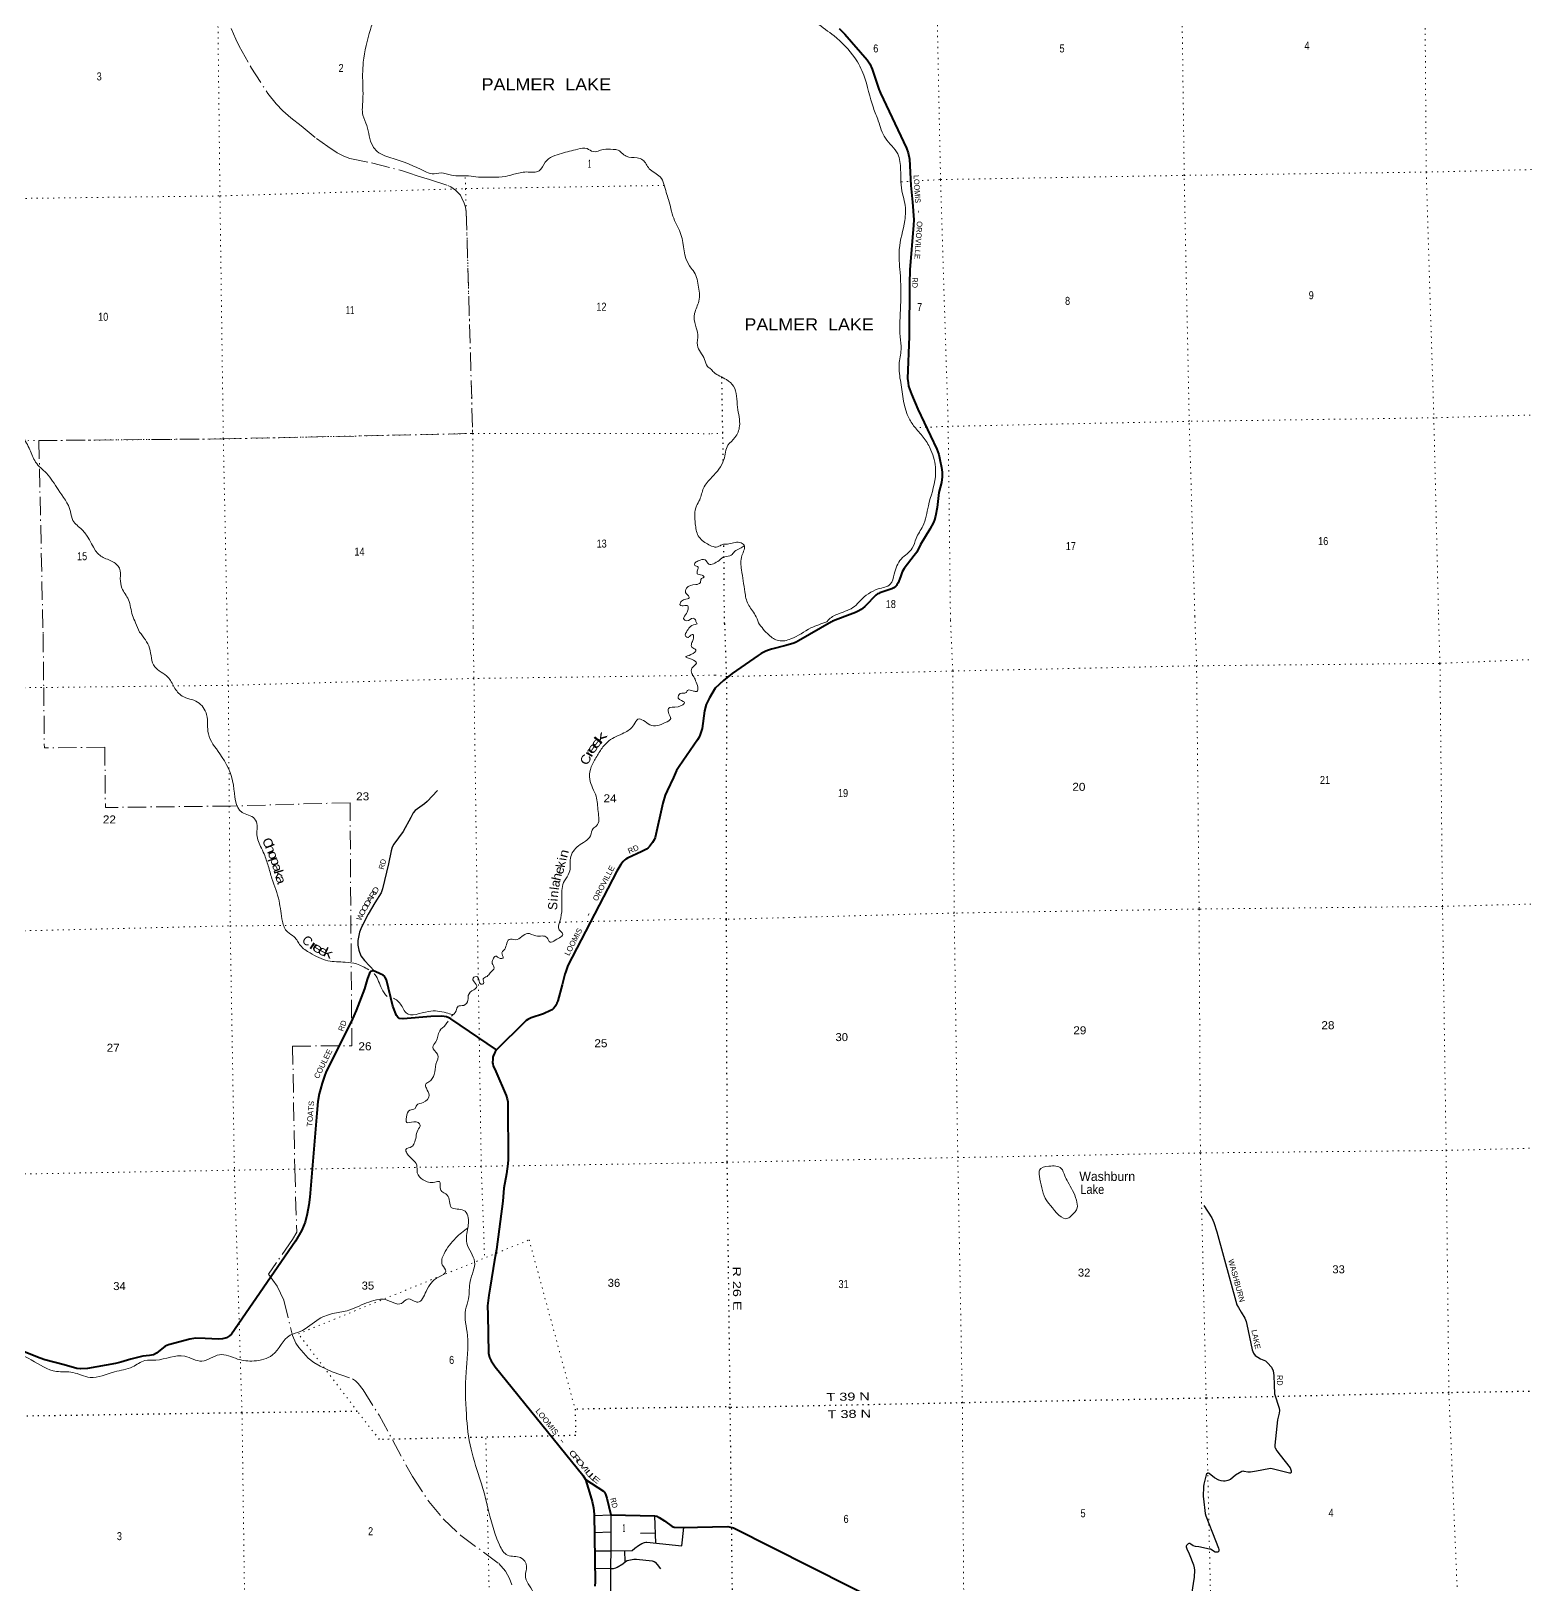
# Model space of a CAD drawing. Header units: feet. Extents: x 242557 to 489137, y 368785 to 557307.
# Drawn here: x 319271 to 351951, y 487044 to 521022 of the extents above; entities that cross this region are included whole.
import ezdxf
from ezdxf.enums import TextEntityAlignment as Align

# ---------------------------------------------------------------- set-up
doc = ezdxf.new("R2010")
doc.units = ezdxf.units.FT
doc.header["$LTSCALE"] = 80
doc.linetypes.add('DOT_DASHED', pattern=[7.7, 5, -1.2, 0.3, -1.2])
doc.linetypes.add('DOTTED', pattern=[1.5, 0.3, -1.2])
for name, color, linetype, lineweight in [('26', 7, 'Continuous', 40), ('27', 7, 'Continuous', 25), ('29', 7, 'Continuous', 25), ('30', 7, 'Continuous', 35), ('39', 7, 'Continuous', 13), ('41', 7, 'Continuous', 13), ('44', 7, 'DOT_DASHED', 13), ('6', 7, 'DOTTED', 25), ('7', 7, 'DOTTED', 13)]:
    doc.layers.add(name, color=color, linetype=linetype, lineweight=lineweight)

msp = doc.modelspace()

# ---------------------------------------------------------------- linework, layer by layer
at = {"layer": '26'}
for points in [[(336933.67, 521080.78), (337057.89, 520953), (337548.84, 520393.34), (337607.98, 520306.21), (337659.6, 520188.99), (337807.57, 519752.74), (337842.79, 519664.3), (338405.93, 518460.64), (338444.82, 518356.22), (338470.89, 518219.06), (338505.41, 517647.22), (338542.32, 517279.72), (338568.85, 516891.24), (338565.54, 516774.43), (338482.03, 515799.97), (338471.17, 515504.45), (338467.75, 514345.31), (338433.79, 513424.32), (338441.96, 513329.33), (338456.22, 513255.15), (338514.67, 513083.91), (338657.98, 512754.72), (339069.8, 511876.06), (339113.43, 511761.62), (339136.45, 511652.72), (339173.31, 511476.32), (339187.56, 511379.32), (339187.56, 511270.91), (339173.31, 511153.94), (339117.03, 510934.27), (339080.64, 510604.74), (339043.59, 510411.08), (339023.62, 510333.71), (339000.81, 510276.65), (338919.29, 510131.74), (338717.2, 509796.39), (338631.57, 509630.46), (338576.13, 509551.14), (338356.43, 509272.41), (338316.51, 509195.38), (338275.37, 509084.58), (338225.27, 508958.58), (338199.61, 508910.08), (338188.92, 508895.1), (338173.95, 508881.55), (338128.33, 508847.32), (338086.07, 508824.31), (337826.1, 508736.05), (337801.16, 508723.93), (337778.35, 508712.51), (337741.01, 508686.68), (337674.99, 508621.93), (337580.41, 508515.92), (337500.35, 508440.05), (337416.24, 508373.01), (337354.94, 508335.92), (337295.24, 508306.54), (337060.44, 508217.39), (336813.51, 508128.04), (336793.97, 508118.42), (336770.51, 508101.33)], [(336770.51, 508101.33), (336044.93, 507688.69), (335999.16, 507662.07), (335946.61, 507639.44), (335770.14, 507586.58), (335460.96, 507508.23), (335392.42, 507487.39), (335332.82, 507463.96), (335235.05, 507411.67), (335168.89, 507370.23), (334601.22, 506977.36), (334405.69, 506823.84), (334227.8, 506654.32)], [(334227.8, 506654.32), (334098.54, 506438.95), (334032.59, 506293.39), (333995.85, 506160.26), (333941.21, 505771.05), (333900.45, 505641.11), (333874.02, 505579.41), (333842.09, 505522.75), (333435.77, 504938.15), (333382.91, 504850.01), (333318.06, 504697.53), (333175.9, 504409.28), (333136.24, 504316.49), (333082.49, 504135.64), (332912.23, 503388.65), (332890.71, 503337.21), (332858.77, 503281.02), (332788.1, 503194.59), (332758.57, 503165.33), (332721.13, 503134.48), (332624.44, 503080.83), (332309.31, 502938.35), (332271.98, 502915.65), (332252.05, 502900.89), (332212.4, 502861.22), (332164.8, 502800.73), (332076.26, 502653.74), (331008.23, 500588.33), (330958.21, 500460.35), (330938.39, 500398.65), (330881.49, 500165.65), (330784.23, 499819.09), (330776.23, 499789.82), (330766.06, 499762.34), (330756.15, 499739.21), (330726.97, 499693.48), (330694.48, 499652.16), (330678.52, 499635.09), (330659.8, 499621.86), (330628.97, 499604.23), (330473.53, 499534.37), (330204.66, 499443.28), (330163.18, 499424.64), (330130.14, 499404.8), (330096.01, 499382.77), (330060.82, 499352.08), (329446.83, 498741.93)], [(329446.83, 498741.93), (328450.36, 499424.57), (328406.88, 499446.64), (328355.64, 499465.77), (328304.41, 499474.5), (328241.83, 499478.03), (328009.99, 499472.46), (327403.73, 499420.72), (327324.04, 499432.74), (327291.03, 499457.52), (327261.46, 499493.39), (327177.7, 499698.44), (327039.32, 500275.05), (327008.88, 500329), (326993.93, 500353.5), (326965.04, 500374.14), (326904.87, 500406.3), (326795.86, 500456.72), (326746.62, 500468.61), (326700.95, 500456.72), (326667.94, 500419.56), (326618.36, 500280.55), (326556.89, 500077.33), (326376.47, 499603.26), (326277.14, 499369.12), (325723, 498272.52), (325682.15, 498166.58), (325632.22, 498016.53), (325595.68, 497882.07), (325566.2, 497781.18), (325541.17, 497618.27), (325520.81, 497363.09), (325367, 495524.03), (325341.3, 495355.44), (325308.29, 495161.38), (325262.9, 494975.58), (325188.63, 494798.03), (325048.77, 494558.34), (323649.43, 492530.35), (323606.15, 492487.9), (323543.82, 492445.8), (323457.6, 492421.83), (323364.79, 492414.74), (323074.08, 492434.58), (322871.65, 492438.35), (322739.5, 492421.38), (322271.26, 492295.91), (322201.11, 492262.87), (322012.09, 492110.89), (321949.4, 492077.07), (321859.52, 492064.06), (321710.07, 492044.04), (321453.39, 491980.99), (321235.53, 491911.91), (321118.07, 491882.81), (320501.03, 491775.66), (320357.47, 491768.03), (320269.95, 491779.79), (319997.2, 491853.55), (319572.6, 491965.61), (319470.59, 492003.29), (318974.27, 492200.96)], [(329446.83, 498741.93), (329417.15, 498697.98), (329400.64, 498668.23), (329374.27, 498605.29), (329368.7, 498581.19), (329362.1, 498530.51), (329360.44, 498475.97), (329360.44, 498462.74), (329362.66, 498439.25), (329372.56, 498397.74), (329429.76, 498268.33), (329657.49, 497743.86), (329677.58, 497676.04), (329690.79, 497606.63), (329692.79, 497542.12), (329700.15, 496350), (329696.09, 496251.62), (329665.04, 496036.73), (329609.33, 495718.3), (329587.42, 495432.75), (329446.01, 494376.71), (329405.09, 494147.51), (329307.62, 493552.57)], [(329307.62, 493552.57), (329279.5, 493380.97), (329250.71, 493149.93), (329253.75, 492947.7), (329272.41, 492110.55), (329292.73, 492019.83), (329327.96, 491944.91), (329413.99, 491815.36), (331329.35, 489441.53), (331393.22, 489351.48)], [(331393.22, 489351.48), (331784.62, 489094.49), (331804.81, 489072.55), (331828.67, 489030.59), (331857.23, 488939.85), (331945.4, 488575.07), (332909.74, 488553.39), (332950.74, 488544.68), (332998.97, 488520.36), (333117.11, 488443.28), (333286.35, 488320.45), (333329.53, 488306.69), (333502.42, 488301.5), (334505.16, 488324.61)], [(331393.22, 489351.48), (331476.18, 489065.51), (331533.58, 488870.17), (331564.39, 488733.09), (331582.11, 488593.79), (331604.46, 487109.39), (331597.43, 487014.25)], [(334505.16, 488324.61), (334624, 488291.52), (338011.23, 486587.84)]]:
    msp.add_lwpolyline(points, dxfattribs=at)
at = {"layer": '29'}
for p, q in [((331585.82, 488564.63), (331945.4, 488575.07)), ((331945.4, 488575.07), (331936.44, 486673.67)), ((332899.47, 488553.62), (332921.72, 487960.28)), ((331588.19, 488189.83), (331943.66, 488205.9)), ((332913.56, 488177.92), (332593.01, 488165.34)), ((332245.65, 487794.56), (332248.85, 487549.87))]:
    msp.add_line(p, q, dxfattribs=at)
for points in [[(328157.97, 504412.25), (327929.88, 504175.29), (327870.26, 504123.45), (327669.77, 503975.94), (327626.94, 503924.25), (327572.54, 503826.37), (327402.5, 503517.58), (327200.93, 503239.82), (327167.79, 503173.5), (327140.85, 503093.72), (327087.81, 502815.5), (326953.27, 502268.64), (326921.65, 502181.2), (326783.2, 501961.87), (326638.67, 501714.27), (326492.6, 501430.22), (326453.04, 501319.15), (326415.17, 501134.42), (326415.17, 501034.95), (326434.43, 500925.3), (326481.44, 500798.12), (326558.87, 500697.03), (326780.81, 500463.68)], [(344907.08, 495344.27), (345080.45, 495069.98), (345126.66, 494970.02), (345195.4, 494766.36), (345633.15, 493167.74), (345668.37, 493106.93), (345728.32, 493004.74), (345804.79, 492874.5), (345831.96, 492807.76), (345850.97, 492735.65), (345964.66, 492187.16), (345992.9, 492111.48), (346035.04, 492058.84), (346145.27, 491989.88), (346257.98, 491940.96), (346304.35, 491901.52), (346385.78, 491808.33), (346425.96, 491723.48), (346439.28, 491622.52), (346443.67, 491416.19), (346453.98, 491224.12), (346556.19, 490906.01), (346560.92, 490858.65), (346556.19, 490801.81), (346521.3, 490654.6), (346460.77, 490101.13), (346461.54, 490056.98), (346466.26, 490041.58), (346504.74, 489978.44), (346580.84, 489880.57), (346798.86, 489600.96), (346818.92, 489540.69), (346820.03, 489522.4), (346816.55, 489499.25), (346807.09, 489488.59), (346781.93, 489487.35), (346692.54, 489506.07), (346400, 489584.51), (346371.6, 489588.06), (346328.9, 489582.88), (346063.98, 489533.87), (345926.65, 489512.27), (345871.7, 489512.39), (345794.11, 489527.67), (345765.71, 489528.85), (345737.84, 489522.27), (345604.99, 489443.12), (345490.54, 489350.11), (345434.36, 489327.54), (345377.56, 489315.7), (345339.69, 489315.7), (345290.25, 489320.41), (345240.29, 489332.28), (345143.62, 489382.68), (345029, 489481.92), (345013.08, 489486.22), (344996.51, 489486.22), (344970.38, 489468.78), (344958.64, 489448.33), (344906.58, 489248.21), (344904.57, 489198.53), (344897.11, 488980.59), (344901.65, 488923.27), (344939.72, 488608.76), (344952.47, 488555.83), (345167.41, 488015.12), (345230.12, 487848.23), (345240.31, 487817.75), (345240.31, 487798.8), (345235.58, 487784.59), (345226.11, 487770.38), (345216.64, 487763.28), (345196.71, 487756.6), (345159.84, 487763.28), (345055.7, 487822.48), (345033.76, 487828.71), (344800.19, 487873.32), (344724.36, 487882.87), (344678.34, 487895.54), (344624.96, 487934.98), (344600.75, 487946.83), (344584.72, 487949.19), (344565.79, 487944.45), (344530.25, 487909.21), (344525.56, 487894.72), (344523.19, 487878.14), (344537.16, 487836.48), (344591.16, 487722.05), (344681.05, 487482.77), (344700.7, 487418.68), (344708.73, 487365.87), (344696.27, 487215.91), (344599.52, 486610.35)], [(331594.27, 487785.98), (331935.97, 487792.55), (332411.62, 487795.63), (332471.67, 487847.37), (332552.1, 487908.78), (332620.15, 487947.35), (332677.54, 487972.72), (332710.67, 487982.2), (332731.03, 487981.85), (333495.29, 487895.39), (333544.28, 488302.46)], [(331599.89, 487412.82), (331939.08, 487400.09), (332005.39, 487405.53), (332055.09, 487417.37), (332086.47, 487429.23), (332208.96, 487504.42), (332268.1, 487559.47), (332299.13, 487574.95), (332373.79, 487592.57), (332447.97, 487604.47), (332505.2, 487605.22), (332851.84, 487567.37), (332890.55, 487554.73), (332916.58, 487538.15), (332960.13, 487490.55), (333032.2, 487396.84)]]:
    msp.add_lwpolyline(points, dxfattribs=at)
at = {"layer": '39'}
for points in [[(333977.34, 523125.58), (334346.09, 523089.35), (334687.18, 522877.84), (334970.1, 522503.48), (335376.58, 522118.83), (335715.24, 521933.61), (335827, 521900.87), (335995.09, 521757.63), (336197.75, 521602.75), (336290.43, 521365.22), (336446.7, 521201.55), (336825.35, 520915.7), (337279.79, 520438.63), (337473.82, 520056.85), (337685.17, 519341.24), (337792.7, 519059.4), (337946.26, 518679.03), (338090.46, 518511.13), (338218.6, 518334.88), (338280.53, 517993.63), (338321.13, 517461.72), (338372.83, 517258), (338370.61, 516879.34), (338250.93, 516247.83), (338268.79, 515747.98), (338280.17, 515013.15), (338270.39, 514338.76), (338290.9, 514059.65), (338247.41, 513733), (338281.9, 513334.64), (338468.02, 512549.81), (338602.7, 512343.29), (338798.43, 512113.4), (338941.92, 511860.44), (339045.61, 511434.78), (339040, 511274.74), (338888, 510640.71), (338765.4, 510197.46), (338617.86, 509927.97), (338536.22, 509714.13), (338293.1, 509477.62), (338140.43, 509147.3), (338054.87, 508925.31), (337790.3, 508822.29), (337400.98, 508567.18), (337273.46, 508441.75), (336936.05, 508284.8), (336719.49, 508162.07), (336665.39, 508101.15)], [(328200.69, 522525.79), (328174.27, 522153.07), (328383.78, 521915.17), (328792.48, 521479.82), (328910.62, 521314.36), (328961.8, 521193.12), (328899, 521213.06), (328643.59, 521331.26), (328363.81, 521469.59), (328113.6, 521755.88), (327987.28, 521939.52), (327875.64, 522021.99), (327681.57, 522006.85), (327451.36, 521940.91), (327106.25, 521803.52), (326859.09, 521492.48), (326689.4, 521058.31), (326533.29, 520340.71), (326518.46, 520075.37), (326523.35, 519512.46), (326525.03, 519182.41), (326609.11, 518954.01), (326738.77, 518511.2), (326838.49, 518388.17), (327185.08, 518238.03), (327872.07, 517957.95), (328038.2, 517898.03), (328232.23, 517921.27), (328463.03, 517869.77), (328833.2, 517853.38), (329051.73, 517830.17), (329349.02, 517827.6), (329644.19, 517845.26), (329823.95, 517890.7), (330102.77, 517940.69), (330379.69, 517968.39), (330510.2, 518153.3), (330869.18, 518347.46), (331220.6, 518438.3), (331424.79, 518451.46), (331556.57, 518385.3), (331778.8, 518430.95), (331995.17, 518434.05), (332076.1, 518426.35), (332281.08, 518283.6), (332517.87, 518248.33), (332641.47, 518202.37), (332784, 518012.74), (333023.55, 517831.68), (333156.74, 517490.13), (333206.05, 517338.51), (333319.37, 516928.01), (333478.93, 516570.39), (333662.38, 515890.93), (333745.84, 515784.03), (333856.65, 515468.69), (333868.56, 515114.39), (333776.89, 514848.66), (333794.4, 514587.54), (333850.04, 514383.3), (333837.07, 514150.37), (333994.35, 513843.36), (334061.88, 513687.78), (334125.21, 513638.55)], [(317657.72, 518452.32), (317737.48, 518106.02), (317937.92, 517663.56), (318018.36, 517356.17), (318021.28, 516783.14), (318074.21, 516081.24), (318067.52, 515648.65), (318018.42, 515359.6), (318113.43, 514969.26), (318353.95, 514599.9), (318541.93, 514220.14), (318584.28, 513847.77), (318585.36, 513635.16), (318588.14, 513485.33), (318792.2, 513127.93), (318967.33, 512492.97), (319092.39, 512159.48), (319245.55, 511866.63), (319368.26, 511597.93), (319606.12, 511352.07), (319862.75, 510994.93), (320132.14, 510516.36), (320183.69, 510320.2), (320386.95, 510118.72), (320796.38, 509541.63), (321029.5, 509431.41), (321204.22, 509274.34), (321221.55, 509049.66), (321256.99, 508841.27), (321397.82, 508586.83), (321488.56, 508243.04), (321556.1, 508085.43), (321640.01, 507879.96)], [(334155.97, 511264.12), (334416.07, 511650.43), (334506.26, 511965.63), (334659.41, 512133.97), (334758.7, 512384.52), (334715.93, 512794.9), (334627.89, 513255.22), (334471.9, 513400.68), (334196.34, 513560.53), (334125.21, 513638.55)], [(334155.97, 511264.12), (333970.29, 511024.55), (333888.64, 510775.07), (333818.55, 510639.06), (333792.23, 510248.11), (333856.27, 509983.17), (334055.36, 509805.96), (334180.18, 509748.68)], [(335170.11, 508078.69), (335103.9, 508251.09), (334944.45, 508489.63), (334875.56, 508757.88), (334803.38, 509238.69), (334810.62, 509554.67), (334857.7, 509780.13), (334763.7, 509841.48), (334493.21, 509805), (334408.3, 509801.69), (334333.98, 509768.18), (334221.16, 509738.13), (334180.18, 509748.68)], [(334186.92, 509371.02), (334310.62, 509447.91), (334434.78, 509528.75), (334575.91, 509559.22), (334651.5, 509641.36), (334767.76, 509709.93), (334862.41, 509762.93)], [(334186.92, 509371.02), (334087.95, 509364.69), (334004.54, 509461.47), (333855.02, 509434.41), (333782.46, 509387.47), (333782.71, 509338.88), (333853.67, 509302.78), (333839.88, 509231.84), (333834.19, 509156.89), (333939.52, 509122.99), (333982.18, 509086.75), (333927.76, 509050.03), (333901.91, 508964.86), (333801.03, 508917.78), (333601.21, 508841.87), (333589.68, 508722.34), (333628.27, 508690.13), (333656.89, 508629.53), (333555.97, 508590.55), (333477.37, 508537.51), (333457.48, 508472.62), (333528.34, 508456.77), (333629.49, 508451.2), (333627.95, 508356.02), (333597.98, 508285), (333535.85, 508173.32), (333606.88, 508125.07), (333746.12, 508184.49), (333792.82, 508148.27), (333805.14, 508109.86), (333835.75, 508057.36)], [(333835.75, 508057.36), (333683.88, 508000.26), (333617.09, 507913.69), (333581.57, 507785.31), (333628.69, 507758.03), (333678.3, 507799.66), (333736.4, 507823.25), (333746.87, 507718.19), (333710.44, 507630.28), (333714.24, 507551.39), (333804.58, 507490.67), (333695.72, 507386.94), (333583.6, 507337.81), (333710.14, 507286.01), (333817.19, 507201.37), (333716.6, 507089.73), (333701.66, 507034.71), (333746.62, 506924.36), (333799.61, 506816.21), (333823.11, 506581.83), (333752.15, 506590.35), (333624.47, 506603.64), (333589.14, 506556.26), (333464.26, 506535.2), (333418.05, 506432.9), (333553.49, 506344.85), (333416.2, 506246.55), (333206.71, 506211.41), (333213.5, 506090.06), (333254.14, 505991.76), (333132.88, 505899.9), (332800.3, 505853.86), (332538.69, 505977.51), (332446.55, 505849.87), (332232.14, 505674.89), (331902.44, 505501.33), (331736.72, 505319.36), (331604.1, 505103.71), (331498.03, 504876.52), (331482.67, 504661.51), (331622.54, 504288.03), (331668.45, 503956.97), (331631.13, 503640.21), (331559.61, 503583.9), (331498.47, 503426.58), (331238.53, 503208.04), (331062.79, 502932.69), (331037.5, 502620.25), (330930.33, 502441.64), (330871.38, 502098.06), (330831.05, 501556.45), (330815.01, 501371.8), (330891.75, 501286.47), (330731.22, 501143.09), (330616.94, 501099.99), (330547.96, 501199.68), (330308.58, 501234.74), (330125.33, 501291.32), (329857.55, 501151.58), (329725.92, 501160.74), (329661.84, 501043.85), (329608, 500921.12), (329560.78, 500863.35), (329591.5, 500756.72), (329525.13, 500741.03), (329422.8, 500795.41), (329369.79, 500725.35), (329353.71, 500631.83), (329394.21, 500539.6), (329305.7, 500430.26), (329238.73, 500351.79), (329153.06, 500295.16), (329163.34, 500198.19), (329103.13, 500178.6), (329026.67, 500340.89), (328932.24, 500314.44), (328954.37, 500229.89), (329015.45, 500121.93), (328948.11, 500059.64), (328829.6, 499935.45), (328819.76, 499833.97), (328729.41, 499716.49), (328604.48, 499697.45), (328560.29, 499595.19), (328459.29, 499484.2)], [(335170.11, 508078.69), (335399.26, 507816.09), (335611.34, 507693.28), (335879.92, 507729.19), (336319.69, 507969.9), (336665.39, 508101.15)], [(321640.01, 507879.96), (321860.21, 507526.92), (321972.52, 507120.41), (322262.73, 506894.13), (322399.12, 506674.47), (322571.29, 506481.95), (322909.92, 506349.92), (323108.22, 506074.97), (323146.03, 505654.62), (323396.5, 505218.85), (323693.14, 504528.97), (323884.48, 503935.93), (324156.51, 503798.33), (324212.4, 503651.77), (324206.09, 503483.55), (324287.45, 503193.79), (324364.01, 503027.45), (324454.83, 502766.25), (324535.88, 502490.66), (324692.5, 502002.13), (324765.35, 501552.2), (324875.66, 501323.85), (325021.66, 501215.79), (325159.39, 501026.54), (325369.32, 500863.23), (325761.4, 500691.92), (326136.14, 500661.96), (326385.71, 500623.08), (326654.18, 500495.14)], [(326772.48, 500410.66), (326787.21, 500393.25), (326935.81, 500080.72), (327054.44, 499908.85)], [(327193.89, 499871.01), (327232.13, 499852.55), (327396.17, 499661.87), (327467.35, 499554.14), (327959.99, 499585.59), (328344.88, 499553.84), (328485.96, 499515.73)], [(328385.91, 499374.54), (328332.59, 499292.33), (328204.17, 499159.8), (328120.6, 498920.97), (328052.48, 498803.99), (328155.12, 498646.35), (328115.51, 498430.79)], [(328115.51, 498430.79), (327964.51, 498044.62), (327898.87, 497996.55), (327913.1, 497903.72), (327973.07, 497755.23), (327843.31, 497592.3), (327701.11, 497532.36), (327664.31, 497460.65), (327553.94, 497423.71), (327478.51, 497272.14), (327483.14, 497156.82), (327636.46, 497172.46), (327777.64, 497098.71), (327725.59, 496986.15), (327686.45, 496839.46), (327647.12, 496700.86), (327596.18, 496628.82), (327464.13, 496567.09), (327486.21, 496484.57), (327702.43, 496222.18), (327714.22, 496058.41), (327843.08, 495903.39), (328095.05, 495848.37), (328195.82, 495862.81), (328226.25, 495679.22), (328370.28, 495569.09), (328457.25, 495299.71), (328729.65, 495235.02), (328831.17, 494947.75), (328819.18, 494852.3)], [(341868.64, 495986.12), (341789.49, 496153.21), (341521.8, 496200.35), (341316.58, 496116.65), (341314.34, 495984.95), (341368.41, 495728.41), (341440.28, 495502.49), (341555.76, 495341.95), (341937.91, 495061.33), (342026.02, 495127.3), (342139.14, 495288.8), (342124.71, 495456.73), (342038.87, 495668.3), (341937.16, 495857.37), (341868.64, 495986.12)], [(318830.71, 492181.91), (319274.24, 491964.23), (319827.85, 491713.56), (320184.26, 491689.26), (320558.76, 491580.32), (321091.78, 491703.82), (321487.65, 491812.05), (321757.5, 491949.81), (322000.03, 491960.62), (322628.79, 492046.57), (323003.28, 491937.63), (323388.32, 492078.01), (323786.75, 491983.79), (324145.59, 491941.33), (324545, 492071.91), (324937.6, 492504.08), (325150.12, 492583.83), (325568.42, 492862.68), (325905.32, 492985.77), (326217.23, 493051.58), (326443.67, 493141.79), (326877.16, 493285.3), (327010.63, 493284.28), (327370.39, 493201.33), (327501.71, 493295.44), (327727.72, 493225.66), (327906.41, 493460.58), (328180.31, 493776.64), (328339.23, 493901.75), (328261.17, 494045.78), (328298.3, 494281.54), (328555.25, 494631.64), (328819.18, 494852.33)], [(328819.18, 494852.33), (328798.39, 494519.71), (328967.33, 494112.47), (328871.86, 493685.03), (328831.96, 493303.41), (328770.76, 493059.01), (328809.71, 492498.96), (328781.36, 491696.39), (328786.01, 490775.09), (328888.14, 490013.96), (329102.44, 489299.93), (329212.32, 488911.59), (329509.67, 487922.02), (329688.78, 487691.19), (329972.99, 487640.95), (330104.7, 487449.53), (330076.85, 487250.44), (330248.87, 486885.79), (330293.54, 486609.38), (330264.16, 486298.87), (330378.64, 485975.44), (330711.87, 485634.7), (331091.44, 485122.89), (331316.06, 484935.62), (331339.96, 484504.82), (331375.25, 484106.69), (331184.1, 483707.45), (331105.59, 483513.29), (330909.5, 483243.55), (330673.54, 482948.6), (330545.7, 482700.66), (330381.39, 482455.94), (330203.85, 482170.42), (329974.87, 481924.23), (329916.7, 481635.35), (329880.73, 481527.2), (329755.26, 481084.91), (329632.07, 480988.96), (329582.14, 480961.5), (329526.78, 480727.35), (329353.5, 480342.7), (329329.41, 480066.75), (329542.59, 479759.73), (329488.18, 479304.88), (329421.6, 479029.98), (329470.55, 478921.74), (329615.4, 478686.08), (329646.32, 478302.02), (329533.4, 478019.99), (329390.19, 477915.48), (329371.62, 477753.06), (329500.58, 477057.34), (329667.57, 476915.33), (329714.63, 476711.87), (329676.58, 476516.6), (329725.71, 476311.16), (329545.6, 476049.88), (329331.61, 475945.79), (329074.53, 475779.96), (329047.5, 475455.34), (328973.71, 475230.9), (328877.75, 475003.94), (328925.77, 474668.87), (329291.94, 474480.77), (329398.62, 474234.11), (329338.54, 474208.44), (329344.46, 474125.55), (329191.23, 474016.76), (329312.2, 473942.56), (329388.99, 473855.2), (329295.97, 473766.01), (329180.78, 473674.29), (329236.25, 473545.94), (329328.83, 473386.04), (329238.66, 473260.46), (329131.08, 473100.06), (329161.98, 472985.34), (329337.43, 472916.42), (329413.34, 472778.42), (329410.02, 472656.84), (329481.66, 472528.87), (329414.68, 472361.29), (329301.27, 472279.73), (329332.08, 472169.05), (329315.91, 472079.58), (329381.21, 471963.61), (329352.08, 471821.2), (329367, 471698.01), (329327.48, 471478.4), (329306.2, 471257.19), (329235.69, 471156.35)]]:
    msp.add_spline(points, degree=3, dxfattribs=at)
at = {"layer": '44'}
for p, q in [((328784.52, 517071.11), (328924.57, 512222.52)), ((319440.24, 512067.48), (319532.36, 507855.04)), ((320880.97, 505363.66), (319561.07, 505348.12)), ((320880.97, 505363.66), (320895.78, 504043.74)), ((326242.67, 504149.04), (326283.17, 498834.9)), ((324988.86, 498825.35), (326283.17, 498834.9))]:
    msp.add_line(p, q, dxfattribs=at)
for points in [[(323646.77, 521080.7), (323747.7, 520847.35), (323816.49, 520690.75), (324075.99, 520231.34), (324443.98, 519654.17), (324631.53, 519431.68), (324775.69, 519276.76), (324950.21, 519125.59), (325175.83, 518950.95), (325510.71, 518670.69), (325757.52, 518494.32), (325961.51, 518360.36), (326110.23, 518283.84), (326242.13, 518238.56), (326715.2, 518138.4), (327387.51, 517966.37), (327518.83, 517920.36), (327731.28, 517852.34), (327978.94, 517774.92), (328381.4, 517648.28), (328449.39, 517614.27), (328547.12, 517546.25), (328594.92, 517502.67), (328654.84, 517430.97), (328690.53, 517370.88), (328737.27, 517260.35), (328764.89, 517171.07), (328784.52, 517071.11)], [(319440.24, 512067.48), (323473, 512104.31), (328924.57, 512222.52)], [(319532.59, 507841.55), (319546.26, 506667.59), (319561.07, 505348.12)], [(326242.67, 504149.04), (323635.54, 504076), (320895.78, 504043.74)], [(324988.86, 498825.35), (325035.26, 496145.43), (325078.77, 494758.57)], [(325078.77, 494758.57), (324985.42, 494598.59), (324462.94, 493841.39)], [(324462.94, 493841.39), (324649.02, 493577.93), (324796.32, 493274.11), (324988.39, 492501.52), (325057.52, 492331.93), (325123.36, 492236.01), (325324.51, 492000.32), (325449.05, 491909.88), (325591.5, 491829.92), (325855.21, 491706), (326295.61, 491547), (326364.86, 491507.53), (326424.7, 491447.65), (326531.74, 491308.89), (326876.75, 490754.41), (327608.4, 489411.27), (327965.51, 488869.06), (328287.45, 488480.19), (328667.99, 488124.32), (329495.45, 487512.44), (329644.72, 487341.75), (329730.01, 487181.27), (329778.22, 487042.39)]]:
    msp.add_lwpolyline(points, dxfattribs=at)
at = {"layer": '6'}
for p, q in [((334404.31, 511632.96), (334371.91, 513454.5)), ((334429.45, 508065.77), (334416.27, 509809.91))]:
    msp.add_line(p, q, dxfattribs=at)
for points in [[(334429.45, 508065.77), (334470.94, 506906.64), (334468.5, 501599.6), (334482.36, 496284.66), (334547.44, 490921.78), (334610.2, 485714.15), (334723.48, 480393.1), (334725.52, 480243.24), (334816.41, 474917.15), (334903.41, 469578.87), (335031.03, 464228.96), (335081.64, 462019.54)], [(364867.18, 491525.61), (361059.1, 491423.91), (355745.7, 491334.28), (350266.38, 491246.53), (344959.45, 491126.6), (339630.03, 491024.61), (334547.44, 490921.78), (334465.57, 490941.31)], [(334465.57, 490941.31), (331165.34, 490885.88), (331176.32, 490311.01), (326885.73, 490223.59), (326402.75, 490838.36), (323882.14, 490805.35), (318525.81, 490726.1), (313218.17, 490639.86), (313145.19, 490648.32), (307873.92, 490562.9), (307827.58, 490555.78), (304061.59, 490504.4)]]:
    msp.add_lwpolyline(points, dxfattribs=at)
at = {"layer": '7'}
for p, q in [((338299.66, 517726.43), (338528.43, 517739.16)), ((334143.61, 512218.25), (334393.83, 512222.23))]:
    msp.add_line(p, q, dxfattribs=at)
for points in [[(344712.87, 508223.88), (344590.03, 512488.29), (344480.43, 517866.46), (344408.65, 523283.67), (344328.14, 528611.66), (344256.95, 533990.41), (344205.04, 539300.61), (344103.07, 544577.66), (344061.53, 550268.9)], [(338719.25, 548998.79), (338760.78, 544578.06), (338816.65, 539273.99), (338878.58, 533970.02), (338965.66, 528609.73), (339041.45, 523194.6), (339153.74, 517773.95), (339320.26, 512378.42), (339370.32, 508141.14)], [(349396.75, 548756.74), (349427.01, 544716.69), (349525.41, 539409.22), (349543.22, 534080.28), (349638.08, 528740.36), (349731.51, 523361.95), (349771.02, 517938.17), (349937.19, 512564.9), (350038.65, 508307.65)], [(323341.48, 522442.91), (323399.43, 517417.34), (323473.01, 512104.31), (323559.72, 507903.86)], [(338751.77, 517751.58), (339153.74, 517773.95), (344480.43, 517866.46), (349771.02, 517938.17), (355182.11, 518066.37), (360485.41, 518101.83), (364427.35, 518169.51)], [(303694.48, 517191.65), (307440.29, 517224.63), (312750.52, 517297.59), (318070.97, 517350.36), (323399.43, 517417.34), (328769.89, 517577.68), (333103.05, 517646)], [(328762.59, 517820.63), (328769.89, 517577.68), (328924.57, 512222.52), (328935.77, 507983.27)], [(357760.4, 512757.53), (355285.18, 512718.48), (349937.19, 512564.9), (344590.03, 512488.29), (339320.26, 512378.42), (338598.76, 512348.4)], [(303768.22, 511830.97), (307459.31, 511901.2), (312807.98, 511972.33), (318120.18, 512055.43), (323473.01, 512104.31), (328924.57, 512222.52), (334143.61, 512218.25)], [(328935.77, 507983.27), (328951.92, 506865.97), (329028.88, 501495.23), (329112.27, 496197.53), (329185.93, 494192.57)], [(339661.25, 486583.7), (339630.03, 491024.61), (339530.54, 496389.06), (339451.51, 501735.55), (339419.67, 507034.05), (339370.32, 508141.14)], [(344712.87, 508223.88), (344751.03, 507142.15), (344805.4, 501823.69), (344833.66, 496490.71), (344959.45, 491126.6), (345074.64, 485946.68), (345151.53, 480608.26), (345298.66, 475163.4), (345432.35, 469813.57), (345548.26, 464433.12), (345573.03, 462180.88)], [(350502.48, 484849.29), (350487.05, 486045.7), (350266.38, 491246.53), (350206.22, 496544.66), (350127.33, 501881.02), (350071, 507195.4), (350038.65, 508307.65)], [(323559.72, 507903.86), (323583.04, 506715.56), (323623.13, 501455.35), (323715.62, 496113.31), (323882.14, 490805.35), (323955.15, 485430.46), (324047.91, 480076.27), (324165.71, 474777.33), (324293.74, 469383.45), (324386.22, 464041.4), (324432.39, 462864.09)], [(334223.52, 506937.34), (334470.94, 506906.64), (339419.76, 507027.97), (344751.03, 507142.15), (350071, 507195.4), (355469.56, 507419.83), (360269.22, 507436.02)], [(334223.52, 506937.34), (328951.92, 506865.97), (323583.04, 506715.56), (318226.35, 506652.5), (312921.92, 506513.68), (307585.03, 506558.4), (303839.68, 506511.96)], [(364690.98, 502198.63), (360895.46, 502082.39), (355539.16, 502022.58), (350127.33, 501881.02), (344805.4, 501823.69), (339451.51, 501735.55), (334468.5, 501599.6), (334304.05, 501615.3)], [(303915, 501160.6), (307645.04, 501221.69), (312972.93, 501217.27), (318286.09, 501327.94), (323623.13, 501455.35), (329028.88, 501495.23), (334304.05, 501615.3)], [(334384.79, 496279.9), (334482.36, 496284.66), (339530.54, 496389.06), (344833.66, 496490.71), (350206.22, 496544.66), (355624.11, 496686.29), (361016.43, 496774.93), (364779.02, 496865.73)], [(334384.79, 496279.9), (329112.27, 496197.53), (323715.62, 496113.31), (318394.06, 496016.62), (313043.97, 495929.42), (307747.95, 495865.71), (303988.66, 495805.6)], [(326402.75, 490838.36), (325114.84, 492534.43), (330159.61, 494589.14), (331165.34, 490885.88)], [(329212.24, 490256.23), (329316.34, 485473.37), (329372.6, 482538.31)]]:
    msp.add_lwpolyline(points, dxfattribs=at)

# ---------------------------------------------------------------- texts
at = {"layer": '27'}
for s, rotation, width, p in [('LOOMIS', 273.455, 0.95, (338562.07, 517870.37)), ('RD', 269.831, 0.8, (338534.17, 515635.82)), ('RD', 24.329, 1.05, (332349.05, 503026.24)), ('OROVILLE', 62.656, 1.05, (331648.13, 501984.88)), ('-', 62.656, 1.45, (331482.23, 501645.77)), ('COULEE', 63.691, 1.05, (325554.18, 498102.37)), ('TOATS', 85.219, 1.05, (325415.03, 497061.66)), ('LOOMIS', 308.899, 1.1, (330288.31, 490843.24)), ('-', 308.899, 1.9, (330808.82, 490198.13)), ('RD', 283.588, 0.95, (331930.59, 488934.28))]:
    msp.add_text(s, height=120, rotation=rotation, dxfattribs=dict(at, width=width)).set_placement(p)
for s, rotation, p in [('OROVILLE', 266.102, (338638.83, 516868.15)), ('-', 273.907, (338624.96, 517097.01)), ('LOOMIS', 62.656, (331030.49, 500792.04)), ('RD', 69.164, (326090.91, 499138.66))]:
    msp.add_text(s, height=120, rotation=rotation, dxfattribs=at).set_placement(p)
for s, rotation, width, p in [('O', 309.581, 1.45, (331078.31, 489864.74)), ('R', 309.581, 1.5, (331155.41, 489771.48)), ('O', 309.581, 1.45, (331232.51, 489678.23)), ('V', 309.581, 1.65, (331303.41, 489597.36)), ('I', 309.581, 1.2, (331361.94, 489524.74)), ('L', 309.581, 1.85, (331420.46, 489447.99)), ('L', 314.448, 2.05, (331501.21, 489367.31)), ('E', 320.177, 1.65, (331585.7, 489300.24))]:
    msp.add_text(s, height=120, rotation=rotation, dxfattribs=dict(at, width=width)).set_placement(p, align=Align.CENTER)
at = {"layer": '30'}
for s, rotation, width, p in [('RD', 76.178, 0.95, (327009.34, 502789.61)), ('R', 57.738, 1.3, (326790.33, 502104.86)), ('D', 57.738, 1.3, (326851.38, 502203.94)), ('O', 59.727, 1.2, (326619.96, 501822.6)), ('D', 59.727, 1.25, (326676.22, 501920.64)), ('A', 59.727, 1.4, (326730.09, 502006.85)), ('O', 62.786, 1.15, (326566.62, 501726.22)), ('LAKE', 281.71, 1.05, (345991.53, 492401.53)), ('RD', 271.219, 0.8, (346511.54, 491517.28))]:
    msp.add_text(s, height=120, rotation=rotation, dxfattribs=dict(at, width=width)).set_placement(p, align=Align.CENTER)
for s, rotation, p in [('W', 62.786, (326516.86, 501627.52)), ('WASHBURN', 285.314, (345567.66, 493683.31))]:
    msp.add_text(s, height=120, rotation=rotation, dxfattribs=at).set_placement(p, align=Align.CENTER)
at = {"layer": '41'}
for s, height, width, p in [('PALMER  LAKE', 266.2, 1.1, (329119.47, 519723.45)), ('PALMER  LAKE', 266.2, 1.1, (334865.61, 514474.75)), ('Lake', 200, 0.9, (342209.77, 495593.25))]:
    msp.add_text(s, height=height, dxfattribs=dict(at, width=width)).set_placement(p)
for s, rotation, width, p in [('k', 51.899, 2, (331796.22, 505510.52)), ('r', 59.729, 1.65, (331554.04, 505186.48)), ('e', 55.09, 1.65, (331621, 505289.19)), ('e', 53.955, 1.7, (331702.07, 505401.16)), ('C', 67.178, 1.15, (331486.74, 505055.93)), ('C', 290.361, 1.1, (324356.1, 503238.75)), ('h', 292.25, 1.35, (324416.09, 503103.15)), ('p', 288.291, 1.25, (324518.64, 502839.39)), ('o', 290.054, 1.2, (324470.74, 502971.68)), ('n', 75.524, 1.15, (331009.34, 503013.23)), ('a', 286.443, 1.2, (324561.05, 502700.47)), ('k', 286.333, 1.25, (324597.22, 502566.75)), ('a', 287.68, 1.25, (324637.09, 502436.56)), ('h', 77.663, 1.1, (330859.45, 502508.78)), ('e', 74.022, 1.1, (330912.2, 502646.74)), ('a', 80.048, 1.05, (330827.15, 502367.19)), ('r', 326.393, 1.8, (325396.88, 500939.45)), ('e', 329.482, 1.5, (325489.99, 500884.96)), ('e', 331.925, 1.4, (325607.34, 500819.71)), ('k', 336.763, 1.45, (325726.12, 500771.05))]:
    msp.add_text(s, height=200, rotation=rotation, dxfattribs=dict(at, width=width)).set_placement(p, align=Align.CENTER)
for s, rotation, p in [('i', 81.426, (330974.27, 502902.28)), ('k', 82.712, (330948.89, 502788.47)), ('l', 83.057, (330811.97, 502262.54)), ('n', 83.915, (330795.6, 502141.85)), ('S', 85.714, (330775.01, 501882.68)), ('i', 85.714, (330785.14, 502017.73)), ('C', 316.884, (325244.32, 501056.61))]:
    msp.add_text(s, height=200, rotation=rotation, dxfattribs=at).set_placement(p, align=Align.CENTER)
msp.add_text('Washburn', height=200, dxfattribs=at).set_placement((342187.18, 495877.92))
at = {"layer": '6', "width": 1.35}
for s, rotation, p in [('R 26 E', 270.695, (334610, 494007.52)), ('T 39 N', 1.159, (336660.17, 491064.54)), ('T 38 N', 1.159, (336686.34, 490686.4))]:
    msp.add_text(s, height=175, rotation=rotation, dxfattribs=at).set_placement(p)
at = {"layer": '7'}
for s, width, p in [('6', 0.85, (337681.86, 520555.02)), ('5', 0.85, (341754.22, 520555.1)), ('4', 0.85, (347107.98, 520615.24)), ('2', 0.85, (325992.4, 520127.43)), ('3', 0.85, (320703.78, 519942.92)), ('1', 0.4, (331446.33, 518032.22)), ('8', 0.85, (341875.11, 515035.08)), ('9', 0.85, (347201.7, 515158.41)), ('10', 0.85, (320735.81, 514686.71)), ('11', 0.65, (326150.92, 514833.5)), ('12', 0.85, (331628.8, 514906.76)), ('7', 0.85, (338641.15, 514899.72)), ('14', 0.85, (326340.4, 509552.07)), ('13', 0.85, (331633.3, 509727.51)), ('17', 0.85, (341891.4, 509673.73)), ('16', 0.85, (347407.8, 509782.69)), ('15', 0.85, (320275.69, 509451.72)), ('18', 0.85, (337954.99, 508404.87)), ('20', 1.1, (342033.99, 504408.45)), ('21', 0.85, (347447.06, 504557.2)), ('23', 1.1, (326376.1, 504200.47)), ('24', 1.1, (331784.85, 504156.92)), ('19', 0.85, (336910.59, 504271.9)), ('22', 1.1, (320839.31, 503694.45)), ('29', 1.1, (342054.74, 499084.4)), ('28', 1.1, (347479.34, 499195.59)), ('27', 1.1, (320922.57, 498702.97)), ('26', 1.1, (326426.61, 498735.36)), ('25', 1.1, (331584.91, 498801.67)), ('30', 1.05, (336856.18, 498935.66)), ('36', 1.05, (331876.19, 493562.15)), ('31', 0.85, (336922.22, 493535.01)), ('32', 1.05, (342155.74, 493786.27)), ('33', 1.05, (347718.54, 493858.47)), ('34', 1.05, (321066.48, 493491.38)), ('35', 1.05, (326497.49, 493502.25)), ('6', 0.85, (328409.3, 491876.26)), ('5', 0.85, (342213.59, 488523.79)), ('4', 0.85, (347635.5, 488533.27)), ('2', 0.85, (326638.03, 488130.2)), ('1', 0.4, (332198.91, 488199.97)), ('6', 0.85, (337032.55, 488399.88)), ('3', 0.85, (321145.88, 488023.44))]:
    msp.add_text(s, height=175, dxfattribs=dict(at, width=width)).set_placement(p)

doc.saveas('drawing.dxf')
